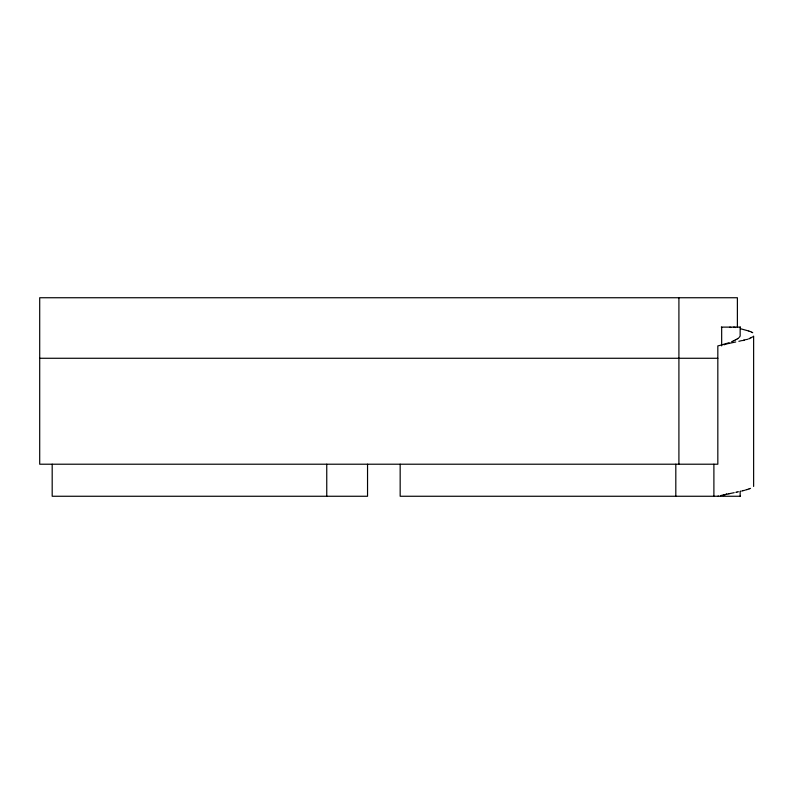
<?xml version="1.0" encoding="UTF-8"?>
<svg xmlns="http://www.w3.org/2000/svg" width="794" height="794" viewBox="0 0 794 794"><rect width="100%" height="100%" fill="white"/><g stroke="black" fill="none" stroke-linecap="round" stroke-linejoin="round"><path stroke-width="1.19" d="M740.157 496.26L740.147 491.367M739.75 336.765L739.333 337.261M738.638 337.926L738.023 338.403M752.861 336.745L751.005 337.778M737.765 338.581L737.259 338.919M736.991 339.078L736.207 339.534M735.929 339.693L735.046 340.14M734.857 340.239L733.855 340.715M733.537 340.854L732.753 341.212M723.116 495.605L724.257 495.099M750.806 337.877L749.476 338.413M724.078 344.814L725.329 344.288M732.346 341.38L731.641 341.678M724.694 494.91L725.379 494.612M750.509 488.36L749.139 488.886M719.731 345.459L729.041 342.76M725.746 494.464L726.718 494.057M748.95 488.955L747.035 489.58M746.926 489.62L745.387 490.057M745.616 339.643L743.601 340.179M744.514 490.295L742.827 490.732M742.777 490.742L742.162 490.891M741.854 340.606L741.308 340.735M719.334 345.549L717.826 345.906L717.826 464.212L39.7 464.212L39.7 297.74L737.388 297.74L737.388 327.386M717.826 496.26L718.51 496.101M741.139 491.139L740.336 491.327M720.486 495.635L722.897 495.079M740.524 340.924L738.867 341.301M723.384 494.97L725.418 494.533M738.47 491.744L737.944 491.863M737.428 491.972L736.911 492.091M725.557 344.139L735.72 341.986M725.547 494.503L726.272 494.344M736.604 492.161L735.84 492.32M726.341 494.334L728.763 493.818M728.882 493.789L729.775 493.6M734.192 492.667L729.805 493.59M721.319 327.118L740.484 327.118M39.7 358.273L717.826 358.273M740.494 496.26L400.166 496.26L400.166 464.212M733.716 327.118L735.452 327.525M740.455 328.716L748.692 330.989M748.931 331.078L750.3 331.564M750.707 331.733L751.68 332.16M730.778 327.525L729.875 327.118M751.819 332.229L752.722 332.716M753.625 336.09L753.625 486.444M740.157 327.118L740.157 336.09M721.667 327.118L721.667 345.906M713.895 464.212L713.895 496.26M678.91 297.74L678.91 464.212M675.813 464.212L675.813 496.26M367.543 464.212L367.543 496.26L52.186 496.26L52.186 464.212M326.751 464.212L326.751 496.26M749.625 338.552A29.735 5.568 -5 0 1 748.673 338.899M747.68 339.227A29.706 4.903 -6.6 0 1 746.529 339.584M744.127 340.239A29.676 3.742 -8.7 0 1 742.708 340.606"/></g></svg>
